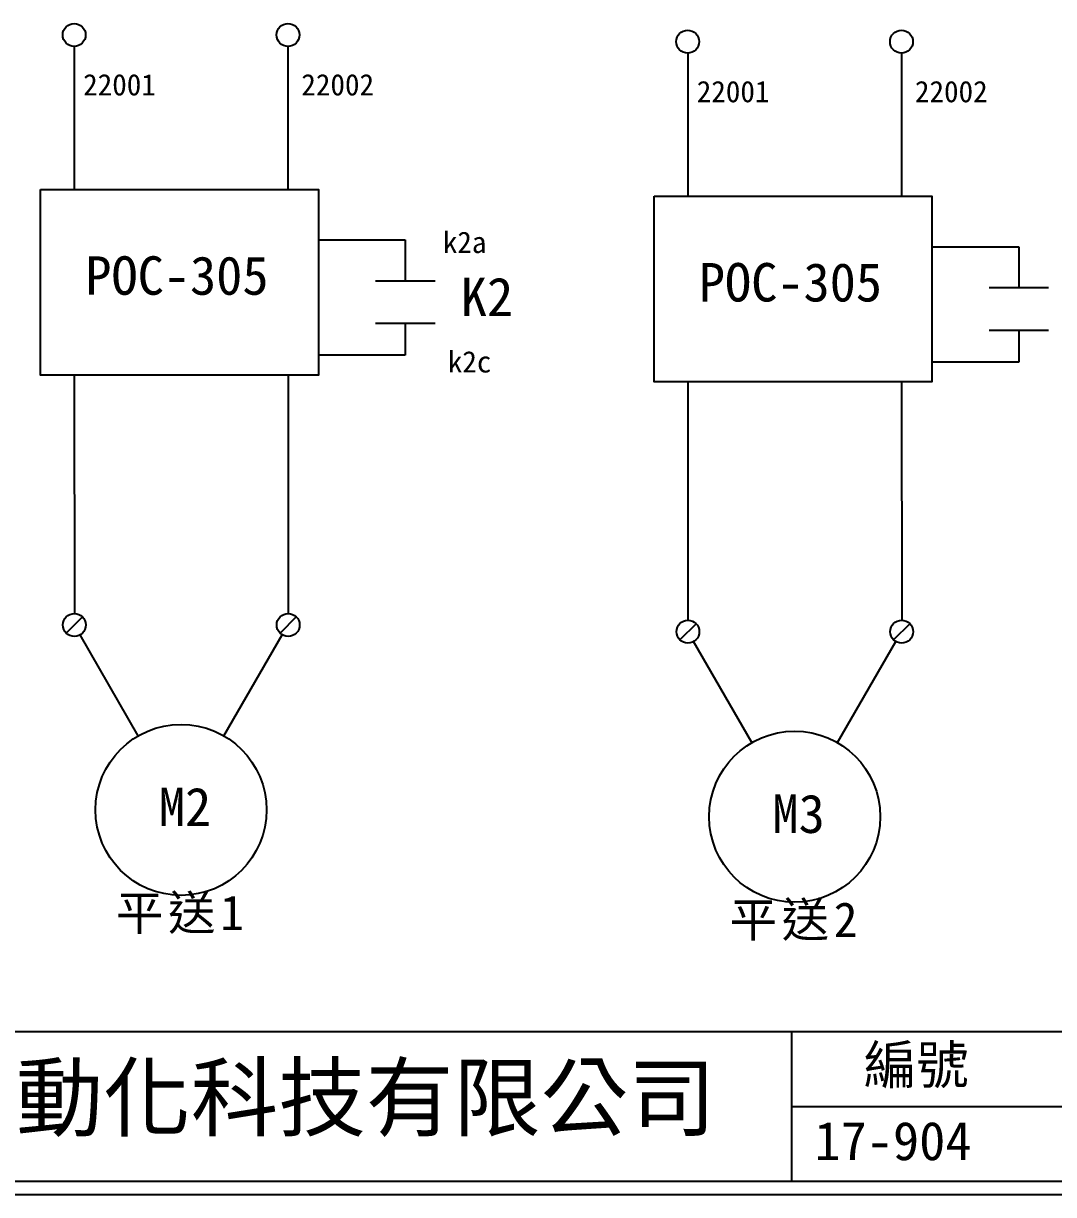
# Model space of a CAD drawing. Extents: x 10 to 297, y 3 to 207.
# Drawn here: x 73.9 to 170.2, y 3 to 112.6 of the extents above; entities that cross this region are included whole.
import ezdxf

# ---------------------------------------------------------------- set-up
doc = ezdxf.new("R2010")
doc.units = 0
doc.layers.get('0').update_dxf_attribs({"linetype": 'CONTINUOUS'})
doc.layers.add('圖框層', color=7, linetype='CONTINUOUS')
doc.layers.add('標尺寸層', color=3, linetype='CONTINUOUS')
doc.styles.add('STSL', font='kaiu.ttf')
doc.styles.add('標楷體', font='kaiu.ttf')

msp = doc.modelspace()

# ---------------------------------------------------------------- linework, layer by layer
at = {"color": 7}
for p, q in [((78.61, 110.42), (78.61, 104.56)), ((98.61, 110.42), (98.61, 104.56)), ((136, 109.79), (136, 103.93)), ((156, 109.79), (156, 103.93)), ((78.61, 104.56), (78.61, 97.03)), ((98.61, 104.56), (98.61, 97.03)), ((136, 103.93), (136.01, 96.39)), ((156, 103.93), (156.01, 96.39)), ((78.62, 79.65), (78.63, 57.36)), ((98.62, 79.65), (98.63, 57.36)), ((136.01, 79.02), (136.02, 56.73)), ((156.01, 79.02), (156.02, 56.73)), ((79.38, 57.05), (77.87, 55.53)), ((99.38, 57.05), (97.87, 55.53)), ((136.78, 56.41), (135.27, 54.9)), ((156.78, 56.41), (155.27, 54.9)), ((84.61, 45.92), (79.16, 55.36)), ((92.61, 45.92), (98.07, 55.37)), ((142.01, 45.28), (136.56, 54.73)), ((150.01, 45.28), (155.47, 54.74))]:
    msp.add_line(p, q, dxfattribs=at)
for centre, radius in [((78.61, 111.49), 1.07), ((98.61, 111.49), 1.07), ((136, 110.86), 1.07), ((156, 110.86), 1.07), ((78.63, 56.29), 1.07), ((98.63, 56.29), 1.07), ((136.02, 55.66), 1.07), ((156.02, 55.66), 1.07), ((88.61, 38.99), 8), ((146.01, 38.35), 8)]:
    msp.add_circle(centre, radius, dxfattribs=at)
at = {"layer": '圖框層', "color": 7}
for p, q in [((11.25, 18.25), (295.75, 18.25)), ((145.75, 4.25), (145.75, 18.25)), ((145.75, 11.25), (295.75, 11.25)), ((11.25, 4.25), (295.75, 4.25)), ((10, 3), (297, 3))]:
    msp.add_line(p, q, dxfattribs=at)
at = {"layer": '標尺寸層', "color": 7}
for p, q in [((78.61, 110.42), (78.61, 104.56)), ((136, 109.79), (136, 103.93)), ((101.51, 92.31), (109.58, 92.31)), ((109.58, 92.31), (109.58, 88.48)), ((158.91, 91.68), (166.98, 91.68)), ((166.98, 91.68), (166.98, 87.85)), ((106.8, 88.48), (112.37, 88.48)), ((109.58, 88.48), (112.37, 88.48)), ((164.2, 87.85), (169.76, 87.85)), ((166.98, 87.85), (169.76, 87.85)), ((106.8, 84.51), (112.37, 84.51)), ((106.8, 84.51), (109.58, 84.51)), ((109.58, 84.51), (109.58, 81.52)), ((164.2, 83.87), (169.76, 83.87)), ((164.2, 83.87), (166.98, 83.87)), ((166.98, 83.87), (166.98, 80.89)), ((109.58, 81.52), (101.46, 81.52)), ((166.98, 80.89), (158.85, 80.89))]:
    msp.add_line(p, q, dxfattribs=at)
for points in [[(75.46, 97.03), (101.46, 97.03), (101.46, 79.65), (75.46, 79.65)], [(132.86, 96.39), (158.85, 96.39), (158.85, 79.02), (132.86, 79.02)]]:
    msp.add_lwpolyline(points, close=True, dxfattribs=at)

# ---------------------------------------------------------------- texts
at = {"color": 7, "char_height": 3.25, "width": 24.1454, "attachment_point": 2, "style": '標楷體'}
for s, insert in [('{\\T1.1;平送1}', (88.61, 30.99)), ('{\\T1.1;平送2}', (146.01, 30.35))]:
    msp.add_mtext(s, dxfattribs=dict(at, insert=insert))
at = {"layer": '圖框層', "color": 7, "style": 'STSL'}
for s, height, p in [('22001', 2, (79.45, 105.83)), ('22002', 2, (99.86, 105.83)), ('22001', 2, (136.85, 105.19)), ('22002', 2, (157.26, 105.19)), ('k2a', 2, (113.09, 91.09)), ('POC-305', 3.6, (79.65, 87.18)), ('POC-305', 3.6, (137.04, 86.55)), ('K2', 3.6, (114.78, 85.19)), ('k2c', 2, (113.56, 79.91)), ('M2', 3.6, (86.53, 37.47)), ('M3', 3.6, (143.93, 36.83)), ('編號', 3.6, (152.47, 13.34)), ('泓陞自動化科技有限公司', 6, (48.6, 9.08)), ('17-904', 3.6, (147.86, 6.22))]:
    msp.add_text(s, height=height, dxfattribs=at).set_placement(p)

doc.saveas('drawing.dxf')
